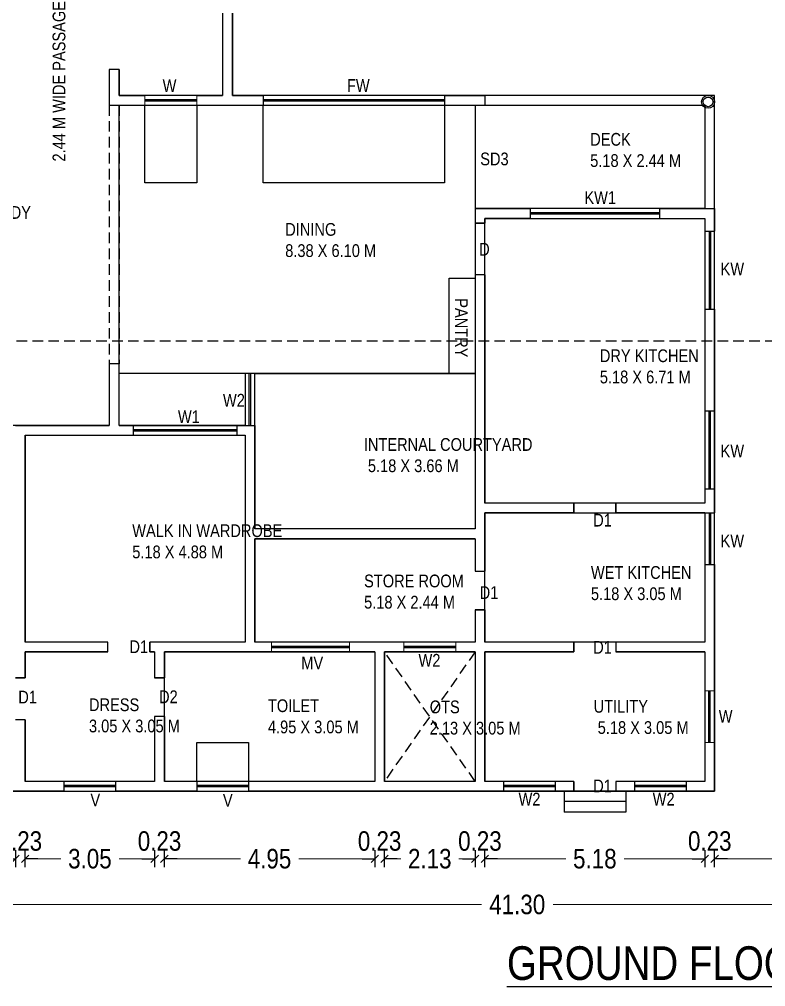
# Model space of a CAD drawing. Header units: metres. Extents: x 1185 to 1291, y 1063 to 1193.
# Drawn here: x 1198.59 to 1216.16, y 1062.56 to 1085.34 of the extents above; entities that cross this region are included whole.
import ezdxf

# ---------------------------------------------------------------- set-up
doc = ezdxf.new("R2010")
doc.units = ezdxf.units.M
doc.header["$MEASUREMENT"] = 0
for name, pattern in [('DASHED', [0.75, 0.5, -0.25]), ('DASHED2', [0.375, 0.25, -0.125]), ('HIDDEN', [0.375, 0.25, -0.125])]:
    doc.linetypes.add(name, pattern=pattern)
for name, color, linetype, lineweight in [('041 Window Elevation', 154, 'Continuous', 13), ('042 Window Glass', 8, 'Continuous', 25), ('081 Elevation 3', 150, 'Continuous', 20), ('BLK_1_FLR_0_UNITFA_1', 234, 'Continuous', 0)]:
    doc.layers.add(name, color=color, linetype=linetype, lineweight=lineweight)
for name, color, linetype in [('ACTUAL COLUMN', 3, 'Continuous'), ('BLK_1_FLR_0_BLT_UP_AREA', 2, 'Continuous'), ('BLK_1_FLR_0_BLT_UP_AREA_DEDUCT', 2, 'Continuous'), ('BLK_1_FLR_0_CARPET_AREA', 2, 'Continuous'), ('BLK_1_FLR_0_KITCHEN', 1, 'Continuous'), ('BLK_1_FLR_0_REGULAR_ROOM_3', 1, 'Continuous'), ('BLK_1_FLR_0_ROOM_3_LIGHT_VENTILATION_1', 1, 'Continuous'), ('BLK_1_FLR_0_WC_BATH', 223, 'Continuous'), ('Grid Line', 8, 'Continuous'), ('TOILET_VENTILATION', 6, 'Continuous')]:
    doc.layers.add(name, color=color, linetype=linetype)
doc.styles.add('Arial', font='swissc.ttf')
doc.styles.get("Standard").update_dxf_attribs({"font": 'swisscb.ttf'})
doc.dimstyles.new('FLOOR DIM BUILDING DIM', dxfattribs={"dimtxt": 0.23, "dimasz": 0.025, "dimexe": 0.075, "dimexo": 0.3, "dimgap": 0.09, "dimtad": 0, "dimzin": 3, "dimdsep": 46, "dimtxsty": 'Arial', "dimblk": 'JM1', "dimcen": -0.09, "dimse1": 1, "dimse2": 1, "dimclrd": 5, "dimclre": 250, "dimclrt": 3, "dimazin": 0, "dimtfac": 0.65, "dimtix": 1, "dimtofl": 0, "dimtmove": 0, "dimatfit": 2, "dimfxl": 0, "dimfrac": 1, "dimtolj": 1, "dimlwd": 18, "dimlwe": -1, "dimarcsym": 0})

# ---------------------------------------------------------------- blocks, each defined once
blk = doc.blocks.new('JM1')
at = {"color": 2}
for p, q in [((-3, 0), (0, 0)), ((-0.88, -0.88), (0.88, 0.88)), ((0, 2), (0, -2))]:
    blk.add_line(p, q, dxfattribs=at)
blk = doc.blocks.new('*D56')
at = {"color": 5, "lineweight": 18}
for p, q in [((1215.055, 1065.572), (1218.466, 1065.572)), ((1223.164, 1065.572), (1219.753, 1065.572))]:
    blk.add_line(p, q, dxfattribs=at)
at = {"layer": 'DEFPOINTS', "color": 0, "lineweight": -3}
for p in [(1214.955, 1067.396), (1223.264, 1067.168), (1214.955, 1065.572)]:
    blk.add_point(p, dxfattribs=at)
at = {"color": 5, "lineweight": 18, "xscale": 0.1, "yscale": 0.1, "zscale": 0.1, "rotation": 180}
blk.add_blockref('JM1', (1214.955, 1065.572), dxfattribs=at)
at = {"color": 5, "lineweight": 18, "xscale": 0.1, "yscale": 0.1, "zscale": 0.1}
blk.add_blockref('JM1', (1223.264, 1065.572), dxfattribs=at)
at = {"color": 3, "lineweight": -3, "insert": (1219.11, 1065.572), "char_height": 0.46, "attachment_point": 5, "style": 'Arial'}
blk.add_mtext('\\A1;8.31', dxfattribs=at)
blk = doc.blocks.new('*D78')
at = {"color": 5, "lineweight": 18}
for p, q in [((1214.626, 1065.572), (1214.526, 1065.572)), ((1215.055, 1065.572), (1215.155, 1065.572))]:
    blk.add_line(p, q, dxfattribs=at)
at = {"layer": 'DEFPOINTS', "color": 0, "lineweight": -3}
for p in [(1214.726, 1067.396), (1214.955, 1067.396), (1214.726, 1065.572)]:
    blk.add_point(p, dxfattribs=at)
at = {"color": 5, "lineweight": 18, "xscale": 0.1, "yscale": 0.1, "zscale": 0.1}
blk.add_blockref('JM1', (1214.726, 1065.572), dxfattribs=at)
at = {"color": 5, "lineweight": 18, "xscale": 0.1, "yscale": 0.1, "zscale": 0.1, "rotation": 180}
blk.add_blockref('JM1', (1214.955, 1065.572), dxfattribs=at)
at = {"color": 3, "lineweight": -3, "insert": (1214.841, 1065.988), "char_height": 0.46, "attachment_point": 5, "style": 'Arial'}
blk.add_mtext('\\A1;0.23', dxfattribs=at)
blk = doc.blocks.new('*D79')
at = {"color": 5, "lineweight": 18}
for p, q in [((1209.645, 1065.572), (1211.449, 1065.572)), ((1214.626, 1065.572), (1212.822, 1065.572))]:
    blk.add_line(p, q, dxfattribs=at)
at = {"layer": 'DEFPOINTS', "color": 0, "lineweight": -3}
for p in [(1209.545, 1067.396), (1214.726, 1067.396), (1209.545, 1065.572)]:
    blk.add_point(p, dxfattribs=at)
at = {"color": 5, "lineweight": 18, "xscale": 0.1, "yscale": 0.1, "zscale": 0.1, "rotation": 180}
blk.add_blockref('JM1', (1209.545, 1065.572), dxfattribs=at)
at = {"color": 5, "lineweight": 18, "xscale": 0.1, "yscale": 0.1, "zscale": 0.1}
blk.add_blockref('JM1', (1214.726, 1065.572), dxfattribs=at)
at = {"color": 3, "lineweight": -3, "insert": (1212.135, 1065.572), "char_height": 0.46, "attachment_point": 5, "style": 'Arial'}
blk.add_mtext('\\A1;5.18', dxfattribs=at)
blk = doc.blocks.new('*D80')
at = {"color": 5, "lineweight": 18}
for p, q in [((1209.216, 1065.572), (1209.116, 1065.572)), ((1209.645, 1065.572), (1209.745, 1065.572))]:
    blk.add_line(p, q, dxfattribs=at)
at = {"layer": 'DEFPOINTS', "color": 0, "lineweight": -3}
for p in [(1209.316, 1067.396), (1209.545, 1067.396), (1209.316, 1065.572)]:
    blk.add_point(p, dxfattribs=at)
at = {"color": 5, "lineweight": 18, "xscale": 0.1, "yscale": 0.1, "zscale": 0.1}
blk.add_blockref('JM1', (1209.316, 1065.572), dxfattribs=at)
at = {"color": 5, "lineweight": 18, "xscale": 0.1, "yscale": 0.1, "zscale": 0.1, "rotation": 180}
blk.add_blockref('JM1', (1209.545, 1065.572), dxfattribs=at)
at = {"color": 3, "lineweight": -3, "insert": (1209.43, 1065.988), "char_height": 0.46, "attachment_point": 5, "style": 'Arial'}
blk.add_mtext('\\A1;0.23', dxfattribs=at)
blk = doc.blocks.new('*D81')
at = {"color": 5, "lineweight": 18}
for p, q in [((1207.282, 1065.572), (1207.565, 1065.572)), ((1209.216, 1065.572), (1208.933, 1065.572))]:
    blk.add_line(p, q, dxfattribs=at)
at = {"layer": 'DEFPOINTS', "color": 0, "lineweight": -3}
for p in [(1207.182, 1067.396), (1209.316, 1067.396), (1207.182, 1065.572)]:
    blk.add_point(p, dxfattribs=at)
at = {"color": 5, "lineweight": 18, "xscale": 0.1, "yscale": 0.1, "zscale": 0.1, "rotation": 180}
blk.add_blockref('JM1', (1207.182, 1065.572), dxfattribs=at)
at = {"color": 5, "lineweight": 18, "xscale": 0.1, "yscale": 0.1, "zscale": 0.1}
blk.add_blockref('JM1', (1209.316, 1065.572), dxfattribs=at)
at = {"color": 3, "lineweight": -3, "insert": (1208.249, 1065.572), "char_height": 0.46, "attachment_point": 5, "style": 'Arial'}
blk.add_mtext('\\A1;2.13', dxfattribs=at)
blk = doc.blocks.new('*D82')
at = {"color": 5, "lineweight": 18}
for p, q in [((1206.854, 1065.572), (1206.754, 1065.572)), ((1207.282, 1065.572), (1207.382, 1065.572))]:
    blk.add_line(p, q, dxfattribs=at)
at = {"layer": 'DEFPOINTS', "color": 0, "lineweight": -3}
for p in [(1206.954, 1067.396), (1207.182, 1067.396), (1206.954, 1065.572)]:
    blk.add_point(p, dxfattribs=at)
at = {"color": 5, "lineweight": 18, "xscale": 0.1, "yscale": 0.1, "zscale": 0.1}
blk.add_blockref('JM1', (1206.954, 1065.572), dxfattribs=at)
at = {"color": 5, "lineweight": 18, "xscale": 0.1, "yscale": 0.1, "zscale": 0.1, "rotation": 180}
blk.add_blockref('JM1', (1207.182, 1065.572), dxfattribs=at)
at = {"color": 3, "lineweight": -3, "insert": (1207.068, 1065.988), "char_height": 0.46, "attachment_point": 5, "style": 'Arial'}
blk.add_mtext('\\A1;0.23', dxfattribs=at)
blk = doc.blocks.new('*D83')
at = {"color": 5, "lineweight": 18}
for p, q in [((1202.101, 1065.572), (1203.79, 1065.572)), ((1206.854, 1065.572), (1205.165, 1065.572))]:
    blk.add_line(p, q, dxfattribs=at)
at = {"layer": 'DEFPOINTS', "color": 0, "lineweight": -3}
for p in [(1202.001, 1067.396), (1206.954, 1067.396), (1202.001, 1065.572)]:
    blk.add_point(p, dxfattribs=at)
at = {"color": 5, "lineweight": 18, "xscale": 0.1, "yscale": 0.1, "zscale": 0.1, "rotation": 180}
blk.add_blockref('JM1', (1202.001, 1065.572), dxfattribs=at)
at = {"color": 5, "lineweight": 18, "xscale": 0.1, "yscale": 0.1, "zscale": 0.1}
blk.add_blockref('JM1', (1206.954, 1065.572), dxfattribs=at)
at = {"color": 3, "lineweight": -3, "insert": (1204.477, 1065.572), "char_height": 0.46, "attachment_point": 5, "style": 'Arial'}
blk.add_mtext('\\A1;4.95', dxfattribs=at)
blk = doc.blocks.new('*D84')
at = {"color": 5, "lineweight": 18}
for p, q in [((1201.672, 1065.572), (1201.572, 1065.572)), ((1202.101, 1065.572), (1202.201, 1065.572))]:
    blk.add_line(p, q, dxfattribs=at)
at = {"layer": 'DEFPOINTS', "color": 0, "lineweight": -3}
for p in [(1201.772, 1067.396), (1202.001, 1067.396), (1201.772, 1065.572)]:
    blk.add_point(p, dxfattribs=at)
at = {"color": 5, "lineweight": 18, "xscale": 0.1, "yscale": 0.1, "zscale": 0.1}
blk.add_blockref('JM1', (1201.772, 1065.572), dxfattribs=at)
at = {"color": 5, "lineweight": 18, "xscale": 0.1, "yscale": 0.1, "zscale": 0.1, "rotation": 180}
blk.add_blockref('JM1', (1202.001, 1065.572), dxfattribs=at)
at = {"color": 3, "lineweight": -3, "insert": (1201.887, 1065.988), "char_height": 0.46, "attachment_point": 5, "style": 'Arial'}
blk.add_mtext('\\A1;0.23', dxfattribs=at)
blk = doc.blocks.new('*D85')
at = {"color": 5, "lineweight": 18}
for p, q in [((1198.824, 1065.572), (1199.563, 1065.572)), ((1201.672, 1065.572), (1200.933, 1065.572))]:
    blk.add_line(p, q, dxfattribs=at)
at = {"layer": 'DEFPOINTS', "color": 0, "lineweight": -3}
for p in [(1198.724, 1067.396), (1201.772, 1067.396), (1198.724, 1065.572)]:
    blk.add_point(p, dxfattribs=at)
at = {"color": 5, "lineweight": 18, "xscale": 0.1, "yscale": 0.1, "zscale": 0.1, "rotation": 180}
blk.add_blockref('JM1', (1198.724, 1065.572), dxfattribs=at)
at = {"color": 5, "lineweight": 18, "xscale": 0.1, "yscale": 0.1, "zscale": 0.1}
blk.add_blockref('JM1', (1201.772, 1065.572), dxfattribs=at)
at = {"color": 3, "lineweight": -3, "insert": (1200.248, 1065.572), "char_height": 0.46, "attachment_point": 5, "style": 'Arial'}
blk.add_mtext('\\A1;3.05', dxfattribs=at)
blk = doc.blocks.new('*D86')
at = {"color": 5, "lineweight": 18}
for p, q in [((1198.396, 1065.572), (1198.296, 1065.572)), ((1198.824, 1065.572), (1198.924, 1065.572))]:
    blk.add_line(p, q, dxfattribs=at)
at = {"layer": 'DEFPOINTS', "color": 0, "lineweight": -3}
for p in [(1198.496, 1067.396), (1198.724, 1067.396), (1198.496, 1065.572)]:
    blk.add_point(p, dxfattribs=at)
at = {"color": 5, "lineweight": 18, "xscale": 0.1, "yscale": 0.1, "zscale": 0.1}
blk.add_blockref('JM1', (1198.496, 1065.572), dxfattribs=at)
at = {"color": 5, "lineweight": 18, "xscale": 0.1, "yscale": 0.1, "zscale": 0.1, "rotation": 180}
blk.add_blockref('JM1', (1198.724, 1065.572), dxfattribs=at)
at = {"color": 3, "lineweight": -3, "insert": (1198.61, 1065.988), "char_height": 0.46, "attachment_point": 5, "style": 'Arial'}
blk.add_mtext('\\A1;0.23', dxfattribs=at)
blk = doc.blocks.new('*D57')
at = {"color": 5, "lineweight": 18}
for p, q in [((1189.756, 1064.494), (1209.466, 1064.494)), ((1230.86, 1064.494), (1211.151, 1064.494))]:
    blk.add_line(p, q, dxfattribs=at)
at = {"layer": 'DEFPOINTS', "color": 0, "lineweight": -3}
for p in [(1189.656, 1067.168), (1230.96, 1067.168), (1189.656, 1064.494)]:
    blk.add_point(p, dxfattribs=at)
at = {"color": 5, "lineweight": 18, "xscale": 0.1, "yscale": 0.1, "zscale": 0.1, "rotation": 180}
blk.add_blockref('JM1', (1189.656, 1064.494), dxfattribs=at)
at = {"color": 5, "lineweight": 18, "xscale": 0.1, "yscale": 0.1, "zscale": 0.1}
blk.add_blockref('JM1', (1230.96, 1064.494), dxfattribs=at)
at = {"color": 3, "lineweight": -3, "insert": (1210.308, 1064.494), "char_height": 0.46, "attachment_point": 5, "style": 'Arial'}
blk.add_mtext('\\A1;41.30', dxfattribs=at)
blk = doc.blocks.new('hggkgk')
at = {"layer": '041 Window Elevation', "ltscale": 5}
for p, q in [((1389.792, 1087.91), (1388.572, 1087.91)), ((1388.572, 1087.91), (1388.572, 1087.681)), ((1389.792, 1087.681), (1389.792, 1087.91)), ((1389.792, 1087.681), (1388.572, 1087.681))]:
    blk.add_line(p, q, dxfattribs=at)
at = {"layer": '042 Window Glass', "ltscale": 5}
for p, q in [((1389.792, 1087.808), (1388.572, 1087.808)), ((1389.792, 1087.776), (1388.572, 1087.776))]:
    blk.add_line(p, q, dxfattribs=at)
blk = doc.blocks.new('BGFGBFGD')
at = {"layer": '041 Window Elevation', "ltscale": 5}
for p, q in [((1467.046, 1077.623), (1467.275, 1077.623)), ((1467.046, 1075.793), (1467.046, 1077.623)), ((1467.275, 1075.793), (1467.275, 1077.623)), ((1467.046, 1075.793), (1467.275, 1075.793))]:
    blk.add_line(p, q, dxfattribs=at)
at = {"layer": '042 Window Glass', "ltscale": 5}
for p, q in [((1467.141, 1075.793), (1467.141, 1077.623)), ((1467.173, 1075.793), (1467.173, 1077.623))]:
    blk.add_line(p, q, dxfattribs=at)
blk = doc.blocks.new('DFBFGB')
at = {"layer": '041 Window Elevation', "ltscale": 5}
for p, q in [((1395.049, 1063.145), (1395.049, 1064.364)), ((1395.278, 1064.364), (1395.049, 1064.364)), ((1395.278, 1063.145), (1395.278, 1064.364)), ((1395.049, 1063.145), (1395.278, 1063.145))]:
    blk.add_line(p, q, dxfattribs=at)
at = {"layer": '042 Window Glass', "ltscale": 5}
for p, q in [((1395.144, 1063.145), (1395.144, 1064.364)), ((1395.176, 1063.145), (1395.176, 1064.364))]:
    blk.add_line(p, q, dxfattribs=at)

msp = doc.modelspace()

# ---------------------------------------------------------------- linework, layer by layer
at = {"ltscale": 5}
for p, q in [((1203.372, 1094.371), (1203.372, 1083.551)), ((1203.601, 1094.371), (1203.601, 1083.551)), ((1200.705, 1084.16), (1200.705, 1083.322)), ((1200.934, 1084.16), (1200.705, 1084.16)), ((1200.934, 1084.16), (1200.934, 1083.551)), ((1200.934, 1083.551), (1201.544, 1083.551)), ((1202.763, 1083.551), (1203.372, 1083.551)), ((1203.601, 1083.551), (1204.325, 1083.551)), ((1204.325, 1083.551), (1204.325, 1083.322)), ((1208.592, 1083.551), (1209.545, 1083.551)), ((1208.592, 1083.551), (1208.592, 1083.322)), ((1209.545, 1083.551), (1209.545, 1083.322)), ((1200.705, 1083.322), (1201.544, 1083.322)), ((1202.763, 1083.322), (1204.325, 1083.322)), ((1208.592, 1083.322), (1209.545, 1083.322)), ((1209.316, 1080.884), (1209.316, 1080.541)), ((1209.316, 1080.884), (1210.611, 1080.884)), ((1210.611, 1080.884), (1210.611, 1080.655)), ((1213.659, 1080.884), (1214.955, 1080.884)), ((1213.659, 1080.884), (1213.659, 1080.655)), ((1214.955, 1080.884), (1214.955, 1080.35)), ((1209.545, 1080.541), (1209.316, 1080.541)), ((1213.659, 1080.655), (1214.726, 1080.655)), ((1214.726, 1080.655), (1214.726, 1080.35)), ((1214.726, 1080.35), (1214.955, 1080.35)), ((1209.316, 1079.322), (1209.316, 1073.34)), ((1209.545, 1079.322), (1209.316, 1079.322)), ((1209.545, 1079.322), (1209.545, 1073.95)), ((1214.726, 1078.52), (1214.726, 1073.95)), ((1214.726, 1078.52), (1214.955, 1078.52)), ((1214.726, 1078.52), (1214.955, 1078.52)), ((1214.955, 1078.52), (1214.955, 1073.721)), ((1203.906, 1076.998), (1200.934, 1076.998)), ((1204.134, 1076.998), (1209.316, 1076.998)), ((1214.726, 1076.118), (1214.955, 1076.118)), ((1214.726, 1076.118), (1214.955, 1076.118)), ((1198.496, 1075.778), (1200.705, 1075.778)), ((1200.934, 1075.778), (1204.134, 1075.778)), ((1201.266, 1075.778), (1201.266, 1075.55)), ((1203.704, 1075.778), (1203.704, 1075.55)), ((1204.134, 1075.778), (1204.134, 1073.34)), ((1198.724, 1075.55), (1198.724, 1070.673)), ((1198.724, 1075.55), (1203.906, 1075.55)), ((1203.906, 1075.55), (1203.906, 1070.673)), ((1214.726, 1074.288), (1214.955, 1074.288)), ((1211.64, 1073.95), (1209.545, 1073.95)), ((1211.64, 1073.95), (1211.64, 1073.721)), ((1214.726, 1073.95), (1212.631, 1073.95)), ((1212.631, 1073.721), (1212.631, 1073.95)), ((1211.64, 1073.721), (1209.545, 1073.721)), ((1209.545, 1073.721), (1209.545, 1072.349)), ((1214.726, 1073.721), (1212.631, 1073.721)), ((1214.726, 1073.721), (1214.955, 1073.721)), ((1209.316, 1073.34), (1204.134, 1073.34)), ((1209.316, 1073.111), (1204.134, 1073.111)), ((1204.134, 1073.111), (1204.134, 1070.673)), ((1209.316, 1073.111), (1209.316, 1072.349)), ((1209.316, 1072.349), (1209.545, 1072.349)), ((1214.726, 1072.502), (1214.726, 1070.673)), ((1214.726, 1072.502), (1214.955, 1072.502)), ((1214.726, 1072.502), (1214.955, 1072.502)), ((1214.955, 1072.502), (1214.955, 1067.168)), ((1209.316, 1071.435), (1209.316, 1070.673)), ((1209.316, 1071.435), (1209.545, 1071.435)), ((1209.545, 1071.435), (1209.545, 1070.673)), ((1200.667, 1070.673), (1198.724, 1070.673)), ((1200.667, 1070.444), (1200.667, 1070.673)), ((1203.906, 1070.673), (1201.658, 1070.673)), ((1201.658, 1070.444), (1201.658, 1070.673)), ((1209.316, 1070.673), (1204.134, 1070.673)), ((1211.64, 1070.673), (1209.545, 1070.673)), ((1211.64, 1070.673), (1211.64, 1070.444)), ((1214.726, 1070.673), (1212.631, 1070.673)), ((1212.631, 1070.673), (1212.631, 1070.444)), ((1200.667, 1070.444), (1198.724, 1070.444)), ((1198.724, 1070.444), (1198.724, 1069.835)), ((1201.772, 1070.444), (1201.658, 1070.444)), ((1201.772, 1070.444), (1201.772, 1069.835)), ((1206.954, 1070.444), (1202.001, 1070.444)), ((1202.001, 1070.444), (1202.001, 1069.835)), ((1206.954, 1070.444), (1206.954, 1067.396)), ((1209.316, 1070.444), (1207.182, 1070.444)), ((1207.182, 1070.444), (1207.182, 1067.396)), ((1209.316, 1070.444), (1209.316, 1067.396)), ((1211.64, 1070.444), (1209.545, 1070.444)), ((1209.545, 1070.444), (1209.545, 1067.396)), ((1214.726, 1070.444), (1212.631, 1070.444)), ((1214.726, 1070.444), (1214.726, 1067.396)), ((1198.724, 1069.835), (1198.496, 1069.835)), ((1202.001, 1069.835), (1201.772, 1069.835)), ((1201.772, 1068.92), (1201.772, 1067.396)), ((1202.001, 1068.92), (1201.772, 1068.92)), ((1202.001, 1068.92), (1202.001, 1067.396)), ((1198.724, 1068.844), (1198.496, 1068.844)), ((1198.724, 1068.844), (1198.724, 1067.396)), ((1199.639, 1067.396), (1198.724, 1067.396)), ((1199.639, 1067.168), (1199.639, 1067.396)), ((1201.772, 1067.396), (1200.858, 1067.396)), ((1200.858, 1067.168), (1200.858, 1067.396)), ((1202.763, 1067.396), (1202.001, 1067.396)), ((1202.763, 1067.396), (1202.763, 1067.168)), ((1206.954, 1067.396), (1203.982, 1067.396)), ((1203.982, 1067.396), (1203.982, 1067.168)), ((1209.316, 1067.396), (1207.182, 1067.396)), ((1211.64, 1067.396), (1209.545, 1067.396)), ((1209.983, 1067.396), (1209.983, 1067.168)), ((1211.202, 1067.396), (1211.202, 1067.168)), ((1211.64, 1067.396), (1211.64, 1067.168)), ((1214.726, 1067.396), (1212.631, 1067.396)), ((1212.631, 1067.396), (1212.631, 1067.168)), ((1213.069, 1067.396), (1213.069, 1067.168)), ((1214.288, 1067.396), (1214.288, 1067.168)), ((1199.639, 1067.168), (1198.343, 1067.168)), ((1202.763, 1067.168), (1200.858, 1067.168)), ((1211.64, 1067.168), (1203.982, 1067.168)), ((1211.41, 1067.168), (1211.41, 1066.668)), ((1212.631, 1067.168), (1211.64, 1067.168)), ((1214.955, 1067.168), (1212.631, 1067.168)), ((1212.861, 1067.168), (1212.861, 1066.668)), ((1212.861, 1066.918), (1211.41, 1066.918)), ((1212.861, 1066.668), (1211.41, 1066.668))]:
    msp.add_line(p, q, dxfattribs=at)
at = {"linetype": 'HIDDEN'}
for p, q in [((1200.705, 1083.322), (1200.705, 1077.226)), ((1200.934, 1083.322), (1200.934, 1077.226)), ((1209.316, 1067.396), (1207.182, 1070.444)), ((1209.316, 1070.444), (1207.182, 1067.396))]:
    msp.add_line(p, q, dxfattribs=at)
at = {"ltscale": 5}
for points in [[(1210.611, 1080.655), (1209.545, 1080.655), (1209.545, 1080.541)], [(1200.934, 1075.778), (1200.934, 1077.226), (1200.705, 1077.226), (1200.705, 1075.778)]]:
    msp.add_lwpolyline(points, dxfattribs=at)
msp.add_lwpolyline([(1209.316, 1076.998), (1208.706, 1076.998), (1208.706, 1079.246), (1209.316, 1079.246)], close=True, dxfattribs=at)
at = {"color": 4, "lineweight": -3}
msp.add_lwpolyline([(1209.316, 1067.396), (1207.182, 1067.396), (1207.182, 1070.444), (1209.316, 1070.444)], close=True, dxfattribs=at)
at = {"layer": '041 Window Elevation', "ltscale": 5}
for p, q in [((1208.592, 1083.551), (1204.325, 1083.551)), ((1208.592, 1083.322), (1204.325, 1083.322)), ((1213.659, 1080.884), (1210.611, 1080.884)), ((1213.659, 1080.655), (1210.611, 1080.655)), ((1214.726, 1080.35), (1214.726, 1078.52)), ((1214.955, 1080.35), (1214.955, 1078.52)), ((1203.906, 1075.778), (1203.906, 1076.998)), ((1204.134, 1076.998), (1203.906, 1076.998)), ((1204.134, 1075.778), (1204.134, 1076.998)), ((1214.726, 1074.288), (1214.726, 1076.118)), ((1214.955, 1074.288), (1214.955, 1076.118)), ((1201.266, 1075.778), (1203.704, 1075.778)), ((1201.266, 1075.55), (1203.704, 1075.55)), ((1214.726, 1073.721), (1214.726, 1072.502)), ((1214.955, 1073.721), (1214.955, 1072.502)), ((1200.858, 1067.396), (1199.639, 1067.396)), ((1203.981, 1067.396), (1202.762, 1067.396)), ((1211.202, 1067.396), (1209.983, 1067.396)), ((1214.288, 1067.396), (1213.069, 1067.396)), ((1200.858, 1067.168), (1199.639, 1067.168)), ((1203.981, 1067.168), (1202.762, 1067.168)), ((1211.202, 1067.168), (1209.983, 1067.168)), ((1214.288, 1067.168), (1213.069, 1067.168))]:
    msp.add_line(p, q, dxfattribs=at)
at = {"layer": '042 Window Glass', "ltscale": 5}
for p, q in [((1208.592, 1083.449), (1204.325, 1083.449)), ((1208.592, 1083.417), (1204.325, 1083.417)), ((1213.659, 1080.782), (1210.611, 1080.782)), ((1213.659, 1080.75), (1210.611, 1080.75)), ((1214.828, 1080.35), (1214.828, 1078.52)), ((1214.86, 1080.35), (1214.86, 1078.52)), ((1204.001, 1075.778), (1204.001, 1076.998)), ((1204.033, 1075.778), (1204.033, 1076.998)), ((1214.828, 1074.288), (1214.828, 1076.118)), ((1214.86, 1074.288), (1214.86, 1076.118)), ((1201.266, 1075.683), (1203.704, 1075.683)), ((1201.266, 1075.651), (1203.704, 1075.651)), ((1214.828, 1073.721), (1214.828, 1072.502)), ((1214.86, 1073.721), (1214.86, 1072.502)), ((1200.858, 1067.295), (1199.639, 1067.295)), ((1211.202, 1067.295), (1209.983, 1067.295)), ((1214.288, 1067.295), (1213.069, 1067.295)), ((1200.858, 1067.263), (1199.639, 1067.263)), ((1211.202, 1067.263), (1209.983, 1067.263)), ((1214.288, 1067.263), (1213.069, 1067.263))]:
    msp.add_line(p, q, dxfattribs=at)
at = {"layer": '042 Window Glass', "linetype": 'DASHED', "ltscale": 8}
for p, q in [((1203.981, 1067.295), (1202.762, 1067.295)), ((1203.981, 1067.263), (1202.762, 1067.263))]:
    msp.add_line(p, q, dxfattribs=at)
at = {"layer": '081 Elevation 3', "ltscale": 5}
for p, q in [((1209.545, 1083.551), (1214.955, 1083.551)), ((1214.955, 1083.551), (1214.955, 1080.884))]:
    msp.add_line(p, q, dxfattribs=at)
at = {"layer": '081 Elevation 3', "linetype": 'DASHED', "ltscale": 30}
for p, q in [((1209.545, 1083.322), (1214.726, 1083.322)), ((1214.726, 1083.322), (1214.726, 1080.884))]:
    msp.add_line(p, q, dxfattribs=at)
at = {"layer": 'ACTUAL COLUMN', "ltscale": 5}
for radius in [0.152, 0.114]:
    msp.add_circle((1214.802, 1083.398), radius, dxfattribs=at)
at = {"layer": 'BLK_1_FLR_0_BLT_UP_AREA', "color": 2, "ltscale": 1.5}
msp.add_lwpolyline([(1214.955, 1067.168), (1214.955, 1083.551), (1203.601, 1083.551), (1203.601, 1094.371), (1210.84, 1094.371), (1210.84, 1092.847), (1214.955, 1092.847), (1214.955, 1114.717), (1209.621, 1114.717), (1209.621, 1112.659), (1198.267, 1112.659), (1198.267, 1114.717), (1189.656, 1114.717), (1189.656, 1091.704), (1194.762, 1091.704), (1194.762, 1086.827), (1189.656, 1086.827), (1189.656, 1083.322), (1194.762, 1083.322), (1194.762, 1078.445), (1189.656, 1078.445), (1189.656, 1067.168), (1214.955, 1067.168)], close=True, dxfattribs=at)
at = {"layer": 'BLK_1_FLR_0_BLT_UP_AREA_DEDUCT', "color": 2, "lineweight": -3}
msp.add_lwpolyline([(1209.316, 1067.396), (1207.182, 1067.396), (1207.182, 1070.444), (1209.316, 1070.444)], close=True, dxfattribs=at)
at = {"layer": 'BLK_1_FLR_0_CARPET_AREA', "color": 2, "lineweight": -3}
for points in [[(1203.372, 1094.371), (1203.372, 1083.551), (1200.934, 1083.551), (1200.934, 1084.16), (1200.705, 1084.16), (1200.705, 1083.322), (1214.726, 1083.322), (1214.726, 1080.884), (1209.316, 1080.884), (1209.316, 1080.541), (1209.545, 1080.541), (1209.545, 1080.655), (1214.726, 1080.655), (1214.726, 1073.95), (1212.631, 1073.95), (1212.631, 1073.721), (1214.726, 1073.721), (1214.726, 1070.673), (1212.631, 1070.673), (1212.631, 1070.444), (1214.726, 1070.444), (1214.726, 1067.396), (1212.631, 1067.396), (1212.631, 1067.168), (1211.64, 1067.168), (1211.64, 1067.396), (1209.545, 1067.396), (1209.545, 1070.444), (1211.64, 1070.444), (1211.64, 1070.673), (1209.545, 1070.673), (1209.545, 1071.435), (1209.316, 1071.435), (1209.316, 1070.673), (1204.134, 1070.673), (1204.134, 1073.111), (1209.316, 1073.111), (1209.316, 1072.349), (1209.545, 1072.349), (1209.545, 1073.721), (1211.64, 1073.721), (1211.64, 1073.95), (1209.545, 1073.95), (1209.545, 1079.322), (1209.316, 1079.322), (1209.316, 1073.34), (1204.134, 1073.34), (1204.134, 1075.778), (1204.134, 1076.998), (1203.906, 1076.998), (1203.906, 1075.778), (1200.934, 1075.778), (1200.934, 1077.226), (1200.705, 1077.226), (1200.705, 1075.778), (1197.81, 1075.778)], [(1198.496, 1069.835), (1198.724, 1069.835), (1198.724, 1070.444), (1200.667, 1070.444), (1200.667, 1070.673), (1198.724, 1070.673), (1198.724, 1075.55), (1203.906, 1075.55), (1203.906, 1070.673), (1201.658, 1070.673), (1201.658, 1070.444), (1201.772, 1070.444), (1201.772, 1069.835), (1202.001, 1069.835), (1202.001, 1070.444), (1206.954, 1070.444), (1206.954, 1067.396), (1202.001, 1067.396), (1202.001, 1068.92), (1201.772, 1068.92), (1201.772, 1067.396), (1198.724, 1067.396), (1198.724, 1068.844), (1198.496, 1068.844)]]:
    msp.add_lwpolyline(points, dxfattribs=at)
at = {"layer": 'BLK_1_FLR_0_KITCHEN', "color": 1, "ltscale": 1.5}
for points in [[(1214.726, 1073.95), (1209.545, 1073.95), (1209.545, 1080.655), (1214.726, 1080.655)], [(1214.726, 1070.673), (1209.545, 1070.673), (1209.545, 1073.721), (1214.726, 1073.721)]]:
    msp.add_lwpolyline(points, close=True, dxfattribs=at)
at = {"layer": 'BLK_1_FLR_0_REGULAR_ROOM_3', "color": 1, "ltscale": 1.5}
msp.add_lwpolyline([(1209.316, 1076.998), (1200.934, 1076.998), (1200.934, 1083.322), (1209.316, 1083.322)], close=True, dxfattribs=at)
at = {"layer": 'BLK_1_FLR_0_ROOM_3_LIGHT_VENTILATION_1', "color": 1, "ltscale": 1.5}
for points in [[(1201.543, 1083.322), (1202.763, 1083.322), (1202.763, 1081.492), (1201.543, 1081.492)], [(1204.325, 1083.322), (1208.592, 1083.322), (1208.592, 1081.492), (1204.325, 1081.492)]]:
    msp.add_lwpolyline(points, close=True, dxfattribs=at)
at = {"layer": 'BLK_1_FLR_0_UNITFA_1', "ltscale": 1.5}
msp.add_lwpolyline([(1214.955, 1067.168), (1214.955, 1083.551), (1203.601, 1083.551), (1203.601, 1094.371), (1210.84, 1094.371), (1210.84, 1092.847), (1214.955, 1092.847), (1214.955, 1114.717), (1209.621, 1114.717), (1209.621, 1112.659), (1198.267, 1112.659), (1198.267, 1114.717), (1189.656, 1114.717), (1189.656, 1091.704), (1194.762, 1091.704), (1194.762, 1086.827), (1189.656, 1086.827), (1189.656, 1083.322), (1194.762, 1083.322), (1194.762, 1078.445), (1189.656, 1078.445), (1189.656, 1067.168), (1214.955, 1067.168)], close=True, dxfattribs=at)
at = {"layer": 'BLK_1_FLR_0_WC_BATH', "ltscale": 1.5}
msp.add_lwpolyline([(1206.954, 1067.396), (1202.001, 1067.396), (1202.001, 1070.444), (1206.954, 1070.444)], close=True, dxfattribs=at)
at = {"layer": 'Grid Line', "linetype": 'DASHED2'}
msp.add_line((1235.52, 1077.759), (1184.697, 1077.759), dxfattribs=at)
at = {"layer": 'TOILET_VENTILATION', "ltscale": 1.5}
msp.add_lwpolyline([(1203.981, 1068.311), (1203.981, 1067.396), (1202.762, 1067.396), (1202.762, 1068.311)], close=True, dxfattribs=at)

# ---------------------------------------------------------------- block references
at = {"lineweight": -3}
msp.add_blockref('hggkgk', (-187.028, -4.359), dxfattribs=at)
at = {"lineweight": -3, "rotation": 270}
for name, p in [('BGFGBFGD', (128.733, 2537.719)), ('DFBFGB', (144.495, 2465.722)), ('hggkgk', (127.045, 2458.102))]:
    msp.add_blockref(name, p, dxfattribs=at)

# ---------------------------------------------------------------- texts
at = {"char_height": 0.3, "attachment_point": 1}
for s, insert, rotation in [('{\\fSwis721 Cn BT|b0|i0|c0|p34;2.44 M WIDE PASSAGE}', (1199.37, 1081.992), 90), ('\\A1;{\\fSwis721 Cn BT|b0|i0|c0|p34;PANTRY}', (1209.145, 1078.773), 270)]:
    msp.add_mtext(s, dxfattribs=dict(at, insert=insert, rotation=rotation))
for s, insert, char_height, attachment_point in [('\\A1;{\\fSwis721 Cn BT|b0|i0|c0|p34;W}', (1201.96, 1083.928), 0.3, 1), ('\\A1;{\\fSwis721 Cn BT|b0|i0|c0|p34;FW}', (1206.3, 1083.933), 0.3, 1), ('\\A1;{\\fSwis721 Cn BT|b0|i0|c0|p34;DECK\\P5.18 X 2.44 M}', (1212.026, 1082.666), 0.3, 1), ('\\A1;{\\fSwis721 Cn BT|b0|i0|c0|p34;SD3}', (1209.437, 1082.204), 0.3, 1), ('\\A1;{\\fSwis721 Cn BT|b0|i0|c0|p34;KW1}', (1211.889, 1081.293), 0.3, 1), ('\\A1;{\\fSwis721 Cn BT|b0|i0|c0|p34;WATER BODY}', (1196.55, 1080.943), 0.3, 1), ('{\\fSwis721 Cn BT|b0|i0|c0|p34;DINING\\P8.38 X 6.10 M}', (1204.846, 1080.545), 0.3, 1), ('\\A1;{\\fSwis721 Cn BT|b0|i0|c0|p34;D}', (1209.412, 1080.078), 0.3, 1), ('\\A1;{\\fSwis721 Cn BT|b0|i0|c0|p34;KW}', (1215.096, 1079.613), 0.3, 1), ('\\A1;{\\fSwis721 Cn BT|b0|i0|c0|p34;DRY KITCHEN\\P5.18 X 6.71 M}', (1212.253, 1077.569), 0.3, 1), ('\\A1;{\\fSwis721 Cn BT|b0|i0|c0|p34;W2}', (1203.38, 1076.521), 0.3, 1), ('\\A1;{\\fSwis721 Cn BT|b0|i0|c0|p34;W1}', (1202.32, 1076.133), 0.3, 1), ('\\A1;{\\fSwis721 Cn BT|b0|i0|c0|p34;INTERNAL COURTYARD\\P 5.18 X 3.66 M}', (1206.697, 1075.479), 0.3, 1), ('\\A1;{\\fSwis721 Cn BT|b0|i0|c0|p34;KW}', (1215.096, 1075.026), 0.3, 7), ('\\A1;{\\fSwis721 Cn BT|b0|i0|c0|p34;D1}', (1212.097, 1073.697), 0.3, 1), ('\\A1;{\\fSwis721 Cn BT|b0|i0|c0|p34;WALK IN WARDROBE\\P5.18 X 4.88 M}', (1201.245, 1073.449), 0.3, 1), ('\\A1;{\\fSwis721 Cn BT|b0|i0|c0|p34;KW}', (1215.096, 1073.208), 0.3, 1), ('\\A1;{\\fSwis721 Cn BT|b0|i0|c0|p34;WET KITCHEN\\P5.18 X 3.05 M}', (1212.043, 1072.465), 0.3, 1), ('\\A1;{\\fSwis721 Cn BT|b0|i0|c0|p34;STORE ROOM\\P5.18 X 2.44 M}', (1206.703, 1072.265), 0.3, 1), ('\\A1;{\\fSwis721 Cn BT|b0|i0|c0|p34;D1}', (1209.424, 1071.992), 0.3, 1), ('\\A1;{\\fSwis721 Cn BT|b0|i0|c0|p34;D1}', (1201.179, 1070.716), 0.3, 1), ('\\A1;{\\fSwis721 Cn BT|b0|i0|c0|p34;D1}', (1212.097, 1070.703), 0.3, 1), ('\\A1;{\\fSwis721 Cn BT|b0|i0|c0|p34;MV}', (1205.224, 1070.331), 0.3, 1), ('\\A1;{\\fSwis721 Cn BT|b0|i0|c0|p34;W2}', (1207.984, 1070.396), 0.3, 1), ('\\A1;{\\fSwis721 Cn BT|b0|i0|c0|p34;D1}', (1198.562, 1069.53), 0.3, 1), ('\\A1;{\\fSwis721 Cn BT|b0|i0|c0|p34;DRESS\\P3.05 X 3.05 M}', (1200.226, 1069.35), 0.3, 1), ('\\A1;{\\fSwis721 Cn BT|b0|i0|c0|p34;D2}', (1201.876, 1069.537), 0.3, 1), ('\\A1;{\\fSwis721 Cn BT|b0|i0|c0|p34;TOILET\\P4.95 X 3.05 M}', (1204.439, 1069.327), 0.3, 1), ('\\A1;{\\fSwis721 Cn BT|b0|i0|c0|p34;OTS\\P2.13 X 3.05 M}', (1208.248, 1069.299), 0.3, 1), ('\\A1;{\\fSwis721 Cn BT|b0|i0|c0|p34;UTILITY\\P 5.18 X 3.05 M}', (1212.107, 1069.313), 0.3, 1), ('\\A1;{\\fSwis721 Cn BT|b0|i0|c0|p34;W}', (1215.052, 1069.078), 0.3, 1), ('\\A1;{\\fSwis721 Cn BT|b0|i0|c0|p34;D1}', (1212.097, 1067.438), 0.3, 1), ('\\A1;{\\fSwis721 Cn BT|b0|i0|c0|p34;V}', (1200.26, 1067.106), 0.3, 1), ('\\A1;{\\fSwis721 Cn BT|b0|i0|c0|p34;V}', (1203.38, 1067.097), 0.3, 1), ('\\A1;{\\fSwis721 Cn BT|b0|i0|c0|p34;W2}', (1210.339, 1067.127), 0.3, 1), ('\\A1;{\\fSwis721 Cn BT|b0|i0|c0|p34;W2}', (1213.497, 1067.127), 0.3, 1), ('{\\fSwis721 Cn BT|b0|i0|c0|p34;\\LGROUND FLOOR PLAN}', (1210.066, 1063.511), 0.792, 1)]:
    msp.add_mtext(s, dxfattribs=dict(insert=insert, char_height=char_height, attachment_point=attachment_point))

# ---------------------------------------------------------------- dimensions: what is measured, and where the dimension line sits
at = {"color": 3, "lineweight": -3}
for base, p1, p2, override, picture, middle in [((1198.496, 1065.572), (1198.724, 1067.396), (1198.496, 1067.396), {"dimscale": 2, "dimasz": 0.05, "dimtad": 1, "dimpost": '\\X'}, '*D86', (1198.61, 1065.988)), ((1198.724, 1065.572), (1201.772, 1067.396), (1198.724, 1067.396), {"dimscale": 2, "dimasz": 0.05, "dimpost": '\\X', "dimtmove": 1}, '*D85', (1200.248, 1065.572)), ((1201.772, 1065.572), (1202.001, 1067.396), (1201.772, 1067.396), {"dimscale": 2, "dimasz": 0.05, "dimtad": 1, "dimpost": '\\X'}, '*D84', (1201.887, 1065.988)), ((1202.001, 1065.572), (1206.954, 1067.396), (1202.001, 1067.396), {"dimscale": 2, "dimasz": 0.05, "dimpost": '\\X', "dimtmove": 1}, '*D83', (1204.477, 1065.572)), ((1206.954, 1065.572), (1207.182, 1067.396), (1206.954, 1067.396), {"dimscale": 2, "dimasz": 0.05, "dimtad": 1, "dimpost": '\\X'}, '*D82', (1207.068, 1065.988)), ((1207.182, 1065.572), (1209.316, 1067.396), (1207.182, 1067.396), {"dimscale": 2, "dimasz": 0.05, "dimpost": '\\X', "dimtmove": 1}, '*D81', (1208.249, 1065.572)), ((1209.316, 1065.572), (1209.545, 1067.396), (1209.316, 1067.396), {"dimscale": 2, "dimasz": 0.05, "dimtad": 1, "dimpost": '\\X'}, '*D80', (1209.43, 1065.988)), ((1209.545, 1065.572), (1214.726, 1067.396), (1209.545, 1067.396), {"dimscale": 2, "dimasz": 0.05, "dimpost": '\\X', "dimtmove": 1}, '*D79', (1212.135, 1065.572)), ((1214.726, 1065.572), (1214.955, 1067.396), (1214.726, 1067.396), {"dimscale": 2, "dimasz": 0.05, "dimtad": 1, "dimpost": '\\X'}, '*D78', (1214.841, 1065.988)), ((1214.955, 1065.572), (1223.264, 1067.168), (1214.955, 1067.396), {"dimscale": 2, "dimasz": 0.05, "dimpost": '\\X', "dimtmove": 1}, '*D56', (1219.11, 1065.572)), ((1189.656, 1064.494), (1230.96, 1067.168), (1189.656, 1067.168), {"dimscale": 2, "dimasz": 0.05, "dimpost": '\\X'}, '*D57', (1210.308, 1064.494))]:
    dim = msp.add_linear_dim(base=base, p1=p1, p2=p2, angle=180, dimstyle='FLOOR DIM BUILDING DIM', override=override, dxfattribs=at)
    dim.commit()
    dim.dimension.update_dxf_attribs({"geometry": picture, "text_midpoint": middle})

doc.saveas('drawing.dxf')
